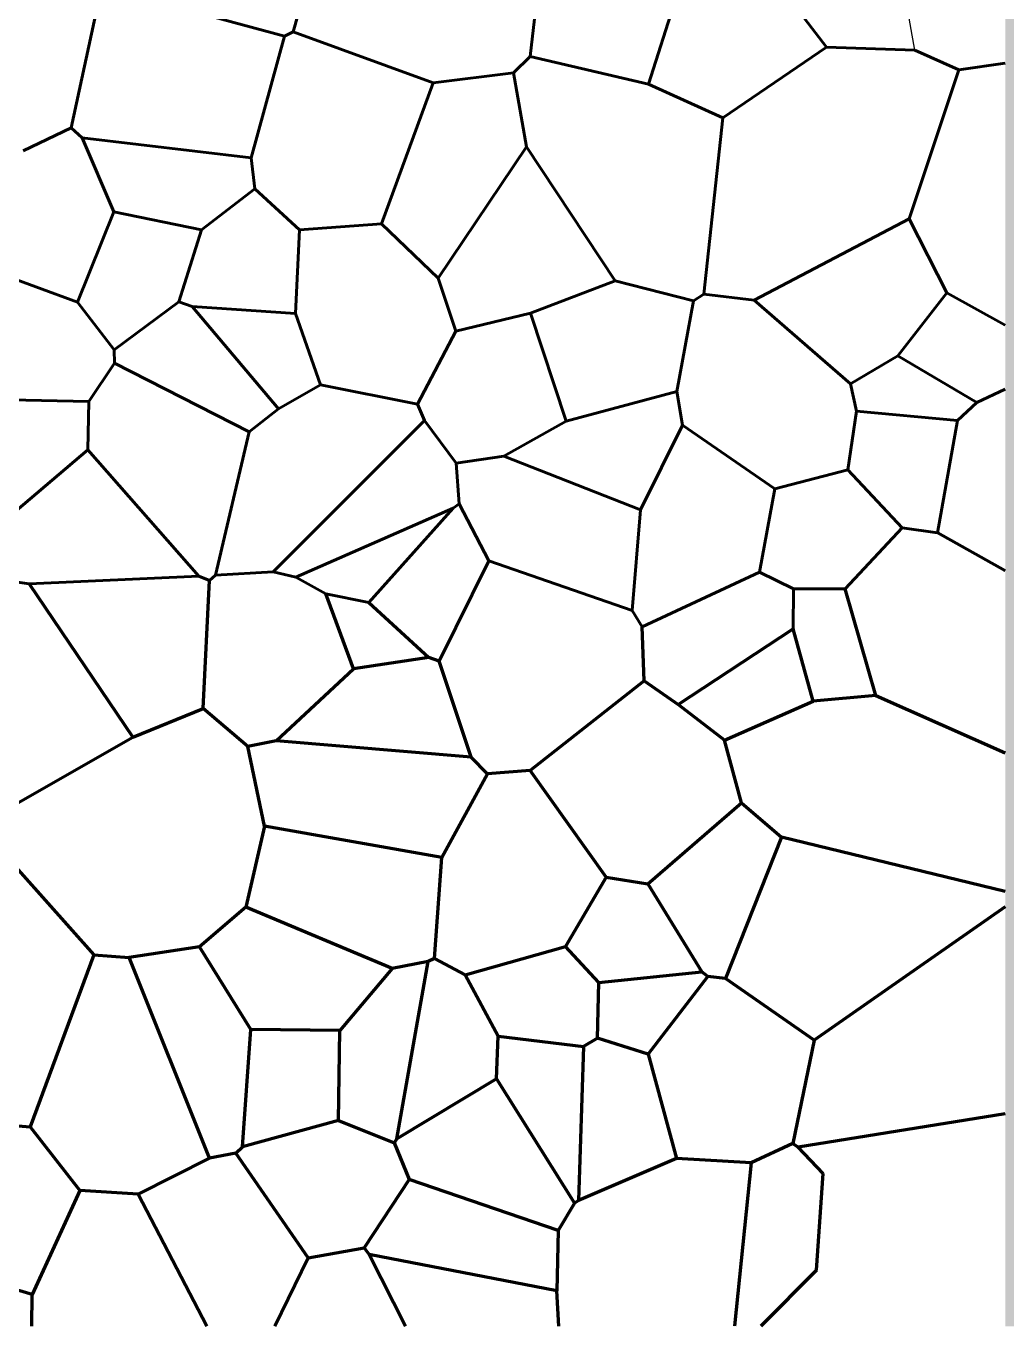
# Model space of a CAD drawing. Header units: metres. Extents: x 0 to 5000, y 0 to 2000.
# Drawn here: x 3541 to 4011, y 500 to 1122 of the extents above; entities that cross this region are included whole.
import ezdxf

# ---------------------------------------------------------------- set-up
doc = ezdxf.new("R2010")
doc.units = ezdxf.units.M

msp = doc.modelspace()

# ---------------------------------------------------------------- hatches: boundary and pattern name
at = {"layer": 'buffer'}
msp.add_hatch(color=7, dxfattribs=at).paths.add_polyline_path([(4010, 500), (4020, 500), (4020, 1500), (4010, 1500), (4010, 500)])
at = {"layer": 'throats'}
for color, points in [(3, [(3943.37, 1239.82), (3943.67, 1239.88), (3966.94, 1110.59), (3966.65, 1110.54), (3943.37, 1239.82)]), (2, [(3690.79, 1196.48), (3691.37, 1196.32), (3669.48, 1119.39), (3668.91, 1119.55), (3690.79, 1196.48)]), (2, [(3582.29, 1139.45), (3582.45, 1140.03), (3665.19, 1117.66), (3665.03, 1117.08), (3582.29, 1139.45)]), (2, [(3924.68, 1112.24), (3924.2, 1111.87), (3902.99, 1139.73), (3903.47, 1140.09), (3924.68, 1112.24)]), (2, [(3563.31, 1073.41), (3562.72, 1073.53), (3576.14, 1136.35), (3576.73, 1136.22), (3563.31, 1073.41)]), (2, [(3851.96, 1135.06), (3852.54, 1134.88), (3839.46, 1094.19), (3838.89, 1094.38), (3851.96, 1135.06)]), (2, [(3784.94, 1129.78), (3785.53, 1129.71), (3782.86, 1107.63), (3782.26, 1107.7), (3784.94, 1129.78)]), (2, [(3664.82, 1117.45), (3665.4, 1117.29), (3649.4, 1059.06), (3648.82, 1059.22), (3664.82, 1117.45)]), (2, [(3665.25, 1117.11), (3664.97, 1117.64), (3669.06, 1119.74), (3669.33, 1119.2), (3665.25, 1117.11)]), (2, [(3736.3, 1095.35), (3736.09, 1094.78), (3669.09, 1119.19), (3669.3, 1119.75), (3736.3, 1095.35)]), (2, [(3924.27, 1112.3), (3924.61, 1111.81), (3874.99, 1078.07), (3874.65, 1078.57), (3924.27, 1112.3)]), (2, [(3924.43, 1111.75), (3924.45, 1112.35), (3966.8, 1110.86), (3966.78, 1110.26), (3924.43, 1111.75)]), (2, [(3966.67, 1110.29), (3966.92, 1110.84), (3987.86, 1101.51), (3987.62, 1100.97), (3966.67, 1110.29)]), (2, [(3774.85, 1099.52), (3774.42, 1099.94), (3782.35, 1107.87), (3782.77, 1107.45), (3774.85, 1099.52)]), (2, [(3839.25, 1094.58), (3839.11, 1093.99), (3782.49, 1107.37), (3782.63, 1107.95), (3839.25, 1094.58)]), (2, [(3987.79, 1100.94), (3987.7, 1101.54), (4009.96, 1104.77), (4010.04, 1104.18), (3987.79, 1100.94)]), (2, [(3774.6, 1100.03), (3774.67, 1099.43), (3736.23, 1094.77), (3736.16, 1095.36), (3774.6, 1100.03)]), (2, [(3781.19, 1064.36), (3780.6, 1064.25), (3774.34, 1099.68), (3774.93, 1099.78), (3781.19, 1064.36)]), (2, [(3987.46, 1101.33), (3988.03, 1101.14), (3964.25, 1029.83), (3963.68, 1030.02), (3987.46, 1101.33)]), (2, [(3735.91, 1095.17), (3736.48, 1094.96), (3711.76, 1027.48), (3711.2, 1027.69), (3735.91, 1095.17)]), (2, [(3874.94, 1078.59), (3874.7, 1078.05), (3839.05, 1094.01), (3839.3, 1094.56), (3874.94, 1078.59)]), (2, [(3874.52, 1078.35), (3875.12, 1078.29), (3866.02, 993.87), (3865.42, 993.94), (3874.52, 1078.35)]), (2, [(3562.88, 1073.74), (3563.14, 1073.2), (3540.11, 1062.23), (3539.85, 1062.78), (3562.88, 1073.74)]), (2, [(3568.47, 1068.86), (3568.06, 1068.41), (3562.81, 1073.25), (3563.22, 1073.69), (3568.47, 1068.86)]), (2, [(3567.99, 1068.52), (3568.54, 1068.75), (3583.59, 1033.42), (3583.03, 1033.18), (3567.99, 1068.52)]), (2, [(3568.23, 1068.34), (3568.3, 1068.93), (3649.15, 1059.44), (3649.08, 1058.84), (3568.23, 1068.34)]), (2, [(3651.08, 1044.31), (3650.48, 1044.25), (3648.82, 1059.11), (3649.41, 1059.17), (3651.08, 1044.31)]), (2, [(3780.65, 1064.47), (3781.14, 1064.14), (3738.79, 1001.41), (3738.29, 1001.75), (3780.65, 1064.47)]), (2, [(3780.64, 1064.14), (3781.14, 1064.47), (3823.52, 1000.44), (3823.02, 1000.11), (3780.64, 1064.14)]), (2, [(3650.6, 1044.52), (3650.96, 1044.04), (3625.56, 1024.46), (3625.19, 1024.93), (3650.6, 1044.52)]), (2, [(3672.41, 1024.82), (3672, 1024.37), (3650.58, 1044.06), (3650.98, 1044.5), (3672.41, 1024.82)]), (2, [(3583.03, 1033.41), (3583.59, 1033.19), (3566.23, 990), (3565.68, 990.23), (3583.03, 1033.41)]), (2, [(3583.25, 1033.01), (3583.37, 1033.59), (3625.44, 1024.99), (3625.32, 1024.4), (3583.25, 1033.01)]), (2, [(3711.46, 1027.88), (3711.5, 1027.28), (3672.23, 1024.3), (3672.18, 1024.89), (3711.46, 1027.88)]), (2, [(3738.75, 1001.79), (3738.33, 1001.36), (3711.27, 1027.37), (3711.69, 1027.8), (3738.75, 1001.79)]), (2, [(3963.83, 1030.19), (3964.11, 1029.66), (3890.04, 990.77), (3889.76, 991.3), (3963.83, 1030.19)]), (2, [(3963.7, 1029.78), (3964.23, 1030.06), (3982.27, 994.67), (3981.73, 994.39), (3963.7, 1029.78)]), (2, [(3625.09, 1024.78), (3625.66, 1024.6), (3614.82, 990.06), (3614.25, 990.24), (3625.09, 1024.78)]), (2, [(3670.67, 984.55), (3670.07, 984.58), (3671.91, 1024.61), (3672.5, 1024.58), (3670.67, 984.55)]), (2, [(3520.83, 1006.23), (3521.03, 1006.79), (3566.06, 990.4), (3565.85, 989.83), (3520.83, 1006.23)]), (2, [(3738.26, 1001.48), (3738.83, 1001.67), (3747.29, 976.26), (3746.72, 976.07), (3738.26, 1001.48)]), (2, [(3823.16, 1000.55), (3823.37, 999.99), (3782.95, 984.55), (3782.74, 985.11), (3823.16, 1000.55)]), (2, [(3823.19, 999.98), (3823.34, 1000.56), (3860.8, 990.92), (3860.65, 990.34), (3823.19, 999.98)]), (2, [(3565.72, 989.93), (3566.19, 990.3), (3583.77, 967.43), (3583.3, 967.07), (3565.72, 989.93)]), (2, [(3614.36, 990.39), (3614.71, 989.91), (3583.71, 967.01), (3583.36, 967.49), (3614.36, 990.39)]), (2, [(3620.95, 988.26), (3620.76, 987.69), (3614.44, 989.87), (3614.63, 990.44), (3620.95, 988.26)]), (2, [(3853.08, 947.24), (3852.49, 947.35), (3860.43, 990.68), (3861.02, 990.57), (3853.08, 947.24)]), (2, [(3865.56, 994.16), (3865.89, 993.65), (3860.89, 990.38), (3860.56, 990.88), (3865.56, 994.16)]), (2, [(3865.69, 993.61), (3865.76, 994.2), (3889.94, 991.33), (3889.87, 990.73), (3865.69, 993.61)]), (2, [(3889.7, 990.8), (3890.1, 991.26), (3936.16, 951.21), (3935.76, 950.76), (3889.7, 990.8)]), (2, [(3958.84, 964.17), (3958.36, 964.54), (3981.76, 994.71), (3982.24, 994.35), (3958.84, 964.17)]), (2, [(3981.86, 994.27), (3982.15, 994.79), (4010.14, 979.39), (4009.86, 978.86), (3981.86, 994.27)]), (2, [(3662.44, 939.2), (3661.98, 938.81), (3620.63, 987.78), (3621.09, 988.17), (3662.44, 939.2)]), (2, [(3670.39, 984.86), (3670.35, 984.26), (3620.84, 987.68), (3620.88, 988.28), (3670.39, 984.86)]), (2, [(3682.58, 950.55), (3682.02, 950.35), (3670.09, 984.46), (3670.66, 984.66), (3682.58, 950.55)]), (2, [(3782.78, 985.12), (3782.92, 984.54), (3747.07, 975.87), (3746.93, 976.46), (3782.78, 985.12)]), (2, [(3782.56, 984.74), (3783.13, 984.93), (3800.17, 933.18), (3799.6, 932.99), (3782.56, 984.74)]), (2, [(3728.98, 941.09), (3728.45, 941.37), (3746.74, 976.3), (3747.27, 976.02), (3728.98, 941.09)]), (2, [(3583.91, 960.92), (3583.31, 960.91), (3583.24, 967.25), (3583.84, 967.26), (3583.91, 960.92)]), (2, [(3583.36, 961.08), (3583.86, 960.75), (3571.72, 942.41), (3571.22, 942.74), (3583.36, 961.08)]), (2, [(3648.32, 928.35), (3648.05, 927.81), (3583.48, 960.64), (3583.75, 961.18), (3648.32, 928.35)]), (2, [(3936.11, 950.72), (3935.81, 951.24), (3958.45, 964.61), (3958.75, 964.1), (3936.11, 950.72)]), (2, [(3996.54, 942.38), (3996.23, 941.87), (3958.45, 964.1), (3958.75, 964.62), (3996.54, 942.38)]), (2, [(3682.15, 950.71), (3682.45, 950.19), (3662.36, 938.74), (3662.06, 939.27), (3682.15, 950.71)]), (2, [(3728.77, 941.52), (3728.66, 940.93), (3682.24, 950.16), (3682.36, 950.75), (3728.77, 941.52)]), (2, [(3852.7, 947.59), (3852.86, 947.01), (3799.97, 932.8), (3799.81, 933.38), (3852.7, 947.59)]), (2, [(3852.48, 947.25), (3853.08, 947.35), (3855.77, 931.23), (3855.18, 931.13), (3852.48, 947.25)]), (2, [(3939.17, 938.03), (3938.59, 937.9), (3935.67, 950.92), (3936.25, 951.05), (3939.17, 938.03)]), (2, [(3996.51, 941.85), (3996.26, 942.4), (4009.88, 948.63), (4010.12, 948.08), (3996.51, 941.85)]), (2, [(3496.64, 943.72), (3496.65, 944.32), (3571.47, 942.87), (3571.46, 942.27), (3496.64, 943.72)]), (2, [(3571.29, 919.42), (3570.69, 919.44), (3571.17, 942.58), (3571.77, 942.56), (3571.29, 919.42)]), (2, [(3732.4, 933.56), (3731.85, 933.32), (3728.44, 941.11), (3728.99, 941.35), (3732.4, 933.56)]), (2, [(3996.18, 942.34), (3996.59, 941.91), (3987.35, 933.28), (3986.94, 933.72), (3996.18, 942.34)]), (2, [(3662.02, 939.24), (3662.39, 938.77), (3648.37, 927.84), (3648, 928.32), (3662.02, 939.24)]), (2, [(3938.58, 938.01), (3939.18, 937.92), (3934.96, 909.83), (3934.36, 909.92), (3938.58, 938.01)]), (2, [(3987.17, 933.8), (3987.12, 933.2), (3938.85, 937.67), (3938.91, 938.27), (3987.17, 933.8)]), (2, [(3647.89, 928.15), (3648.48, 928.01), (3632.34, 859.31), (3631.75, 859.44), (3647.89, 928.15)]), (2, [(3731.91, 933.65), (3732.33, 933.23), (3659.91, 860.77), (3659.48, 861.19), (3731.91, 933.65)]), (2, [(3747.42, 913.25), (3746.94, 912.9), (3731.88, 933.26), (3732.36, 933.62), (3747.42, 913.25)]), (2, [(3799.74, 933.35), (3800.04, 932.83), (3770.23, 916.09), (3769.93, 916.62), (3799.74, 933.35)]), (2, [(3855.21, 931.32), (3855.75, 931.05), (3835.67, 890.56), (3835.13, 890.83), (3855.21, 931.32)]), (2, [(3855.31, 930.94), (3855.65, 931.43), (3899.86, 901.05), (3899.52, 900.56), (3855.31, 930.94)]), (2, [(3986.85, 933.55), (3987.44, 933.45), (3977.82, 879.55), (3977.22, 879.66), (3986.85, 933.55)]), (2, [(3570.8, 919.66), (3571.19, 919.2), (3514.52, 871.08), (3514.13, 871.54), (3570.8, 919.66)]), (2, [(3624.32, 859.18), (3623.87, 858.78), (3570.77, 919.23), (3571.22, 919.63), (3624.32, 859.18)]), (2, [(3747.22, 912.78), (3747.14, 913.37), (3770.04, 916.65), (3770.12, 916.06), (3747.22, 912.78)]), (2, [(3769.97, 916.08), (3770.19, 916.63), (3835.51, 890.97), (3835.29, 890.41), (3769.97, 916.08)]), (2, [(3749.01, 893.6), (3748.41, 893.55), (3746.88, 913.05), (3747.48, 913.1), (3749.01, 893.6)]), (2, [(3934.58, 910.16), (3934.74, 909.58), (3899.77, 900.51), (3899.62, 901.09), (3934.58, 910.16)]), (2, [(3934.44, 909.67), (3934.88, 910.08), (3960.96, 882.35), (3960.52, 881.94), (3934.44, 909.67)]), (2, [(3899.4, 900.86), (3899.99, 900.75), (3892.76, 860.84), (3892.17, 860.94), (3899.4, 900.86)]), (2, [(3745.58, 891.73), (3745.82, 891.18), (3670.61, 858.14), (3670.36, 858.69), (3745.58, 891.73)]), (2, [(3745.48, 891.66), (3745.93, 891.26), (3705.65, 846.12), (3705.2, 846.52), (3745.48, 891.66)]), (2, [(3748.54, 893.82), (3748.88, 893.33), (3745.88, 891.21), (3745.53, 891.7), (3748.54, 893.82)]), (2, [(3748.44, 893.44), (3748.98, 893.72), (3763.07, 866.36), (3762.53, 866.08), (3748.44, 893.44)]), (2, [(3835.1, 890.72), (3835.7, 890.67), (3831.73, 842.54), (3831.13, 842.58), (3835.1, 890.72)]), (2, [(3933.6, 852.71), (3933.16, 853.12), (3960.52, 882.35), (3960.96, 881.94), (3933.6, 852.71)]), (2, [(3960.7, 881.85), (3960.79, 882.45), (3977.56, 879.9), (3977.48, 879.31), (3960.7, 881.85)]), (1, [(3977.3, 879.21), (3977.74, 880), (4010.22, 861.82), (4009.78, 861.04), (3977.3, 879.21)]), (2, [(3762.53, 866.36), (3763.07, 866.09), (3739.37, 818.21), (3738.84, 818.48), (3762.53, 866.36)]), (2, [(3831.53, 842.84), (3831.33, 842.28), (3762.7, 865.94), (3762.9, 866.51), (3831.53, 842.84)]), (2, [(3542.86, 855.64), (3542.78, 855.04), (3514.79, 858.98), (3514.87, 859.57), (3542.86, 855.64)]), (2, [(3624.08, 859.28), (3624.1, 858.68), (3542.83, 855.04), (3542.8, 855.64), (3624.08, 859.28)]), (2, [(3623.98, 858.7), (3624.21, 859.26), (3629.19, 857.19), (3628.96, 856.64), (3623.98, 858.7)]), (2, [(3629.27, 856.69), (3628.88, 857.15), (3631.85, 859.61), (3632.24, 859.14), (3629.27, 856.69)]), (2, [(3659.68, 861.28), (3659.71, 860.68), (3632.06, 859.08), (3632.03, 859.67), (3659.68, 861.28)]), (2, [(3659.62, 860.69), (3659.76, 861.27), (3670.55, 858.7), (3670.41, 858.12), (3659.62, 860.69)]), (2, [(3892.33, 861.16), (3892.59, 860.62), (3836.33, 834.51), (3836.07, 835.05), (3892.33, 861.16)]), (2, [(3892.33, 860.62), (3892.59, 861.16), (3908.82, 853.2), (3908.56, 852.66), (3892.33, 860.62)]), (1, [(3592.77, 782.1), (3592.02, 781.6), (3542.44, 855.09), (3543.19, 855.59), (3592.77, 782.1)]), (1, [(3628.63, 856.94), (3629.53, 856.9), (3626.58, 795.6), (3625.68, 795.65), (3628.63, 856.94)]), (2, [(3670.34, 858.15), (3670.63, 858.67), (3684.9, 850.76), (3684.61, 850.24), (3670.34, 858.15)]), (2, [(3908.39, 852.93), (3908.99, 852.93), (3908.86, 833.68), (3908.26, 833.68), (3908.39, 852.93)]), (2, [(3908.69, 852.63), (3908.69, 853.23), (3933.38, 853.22), (3933.38, 852.62), (3908.69, 852.63)]), (1, [(3932.95, 852.79), (3933.81, 853.04), (3948.57, 801.96), (3947.7, 801.71), (3932.95, 852.79)]), (1, [(3684.34, 850.35), (3685.18, 850.66), (3698.53, 814.82), (3697.69, 814.51), (3684.34, 850.35)]), (2, [(3684.7, 850.21), (3684.82, 850.8), (3705.48, 846.62), (3705.36, 846.03), (3684.7, 850.21)]), (1, [(3734.36, 820.39), (3733.75, 819.73), (3705.12, 845.99), (3705.73, 846.65), (3734.36, 820.39)]), (2, [(3831.18, 842.4), (3831.69, 842.72), (3836.45, 834.94), (3835.94, 834.62), (3831.18, 842.4)]), (1, [(3835.75, 834.76), (3836.65, 834.8), (3837.69, 808.81), (3836.79, 808.78), (3835.75, 834.76)]), (1, [(3908.31, 834.06), (3908.81, 833.3), (3853.74, 797.23), (3853.25, 797.98), (3908.31, 834.06)]), (1, [(3908.13, 833.56), (3908.99, 833.8), (3918.57, 799.2), (3917.7, 798.96), (3908.13, 833.56)]), (1, [(3698.18, 814.22), (3698.05, 815.11), (3733.99, 820.51), (3734.12, 819.62), (3698.18, 814.22)]), (1, [(3733.91, 819.63), (3734.2, 820.49), (3739.25, 818.77), (3738.96, 817.92), (3733.91, 819.63)]), (1, [(3738.68, 818.2), (3739.53, 818.48), (3754.78, 772.44), (3753.92, 772.16), (3738.68, 818.2)]), (1, [(3697.81, 815), (3698.42, 814.34), (3661.4, 779.89), (3660.79, 780.55), (3697.81, 815)]), (1, [(3782.94, 765.52), (3782.38, 766.23), (3836.96, 809.15), (3837.52, 808.44), (3782.94, 765.52)]), (1, [(3853.75, 797.98), (3853.24, 797.24), (3836.99, 808.42), (3837.5, 809.16), (3853.75, 797.98)]), (1, [(3853.22, 797.25), (3853.77, 797.96), (3875.84, 780.77), (3875.29, 780.06), (3853.22, 797.25)]), (1, [(3917.95, 799.49), (3918.31, 798.66), (3875.75, 780), (3875.39, 780.83), (3917.95, 799.49)]), (1, [(3918.17, 798.63), (3918.09, 799.52), (3948.09, 802.28), (3948.18, 801.39), (3918.17, 798.63)]), (1, [(4010.18, 774.89), (4009.82, 774.06), (3947.95, 801.42), (3948.32, 802.25), (4010.18, 774.89)]), (1, [(3625.96, 796.04), (3626.3, 795.21), (3592.57, 781.43), (3592.23, 782.27), (3625.96, 796.04)]), (1, [(3625.83, 795.28), (3626.42, 795.97), (3647.85, 777.71), (3647.26, 777.02), (3625.83, 795.28)]), (1, [(3592.17, 782.24), (3592.62, 781.46), (3533.52, 747.71), (3533.07, 748.49), (3592.17, 782.24)]), (1, [(3647.65, 776.93), (3647.46, 777.81), (3661, 780.66), (3661.19, 779.78), (3647.65, 776.93)]), (1, [(3661.06, 779.78), (3661.13, 780.67), (3754.39, 772.75), (3754.31, 771.85), (3661.06, 779.78)]), (1, [(3875.13, 780.3), (3876, 780.54), (3884.26, 750.63), (3883.39, 750.4), (3875.13, 780.3)]), (1, [(3647.11, 777.28), (3648, 777.46), (3655.83, 739.43), (3654.95, 739.24), (3647.11, 777.28)]), (1, [(3754.03, 771.98), (3754.67, 772.62), (3762.53, 764.74), (3761.89, 764.11), (3754.03, 771.98)]), (1, [(3762.24, 763.98), (3762.18, 764.88), (3782.63, 766.33), (3782.69, 765.43), (3762.24, 763.98)]), (1, [(3782.29, 765.62), (3783.03, 766.14), (3819.34, 715.19), (3818.61, 714.67), (3782.29, 765.62)]), (1, [(3761.82, 764.64), (3762.61, 764.21), (3740.75, 724.06), (3739.96, 724.49), (3761.82, 764.64)]), (1, [(3883.53, 750.86), (3884.12, 750.17), (3839.22, 711.44), (3838.63, 712.12), (3883.53, 750.86)]), (1, [(3903.26, 734.38), (3902.68, 733.7), (3883.53, 750.17), (3884.12, 750.86), (3903.26, 734.38)]), (1, [(3647.02, 700.48), (3646.14, 700.68), (3654.95, 739.44), (3655.83, 739.24), (3647.02, 700.48)]), (1, [(3655.31, 738.89), (3655.47, 739.78), (3740.43, 724.72), (3740.28, 723.84), (3655.31, 738.89)]), (1, [(3574.1, 678.09), (3573.43, 677.49), (3526.79, 729.83), (3527.46, 730.43), (3574.1, 678.09)]), (1, [(3876.52, 666.25), (3875.68, 666.58), (3902.55, 734.2), (3903.39, 733.87), (3876.52, 666.25)]), (1, [(3902.86, 733.6), (3903.08, 734.47), (4010.11, 708.55), (4009.89, 707.68), (3902.86, 733.6)]), (1, [(3739.91, 724.31), (3740.8, 724.25), (3737.35, 675.97), (3736.45, 676.03), (3739.91, 724.31)]), (1, [(3800, 681.44), (3799.22, 681.9), (3818.59, 715.16), (3819.36, 714.7), (3800, 681.44)]), (1, [(3839, 712.22), (3838.86, 711.33), (3818.9, 714.48), (3819.04, 715.37), (3839, 712.22)]), (1, [(3865.14, 669.82), (3864.37, 669.35), (3838.54, 711.54), (3839.31, 712.01), (3865.14, 669.82)]), (1, [(3624.58, 681.22), (3624, 681.9), (3646.29, 700.92), (3646.87, 700.24), (3624.58, 681.22)]), (1, [(3646.41, 700.17), (3646.76, 700.99), (3716.69, 671.64), (3716.34, 670.81), (3646.41, 700.17)]), (1, [(3918.81, 636.54), (3918.3, 637.28), (4009.74, 701.08), (4010.26, 700.34), (3918.81, 636.54)]), (1, [(3590.79, 675.96), (3590.66, 676.85), (3624.22, 682), (3624.36, 681.11), (3590.79, 675.96)]), (1, [(3623.91, 681.32), (3624.67, 681.8), (3649.25, 642.24), (3648.48, 641.76), (3623.91, 681.32)]), (1, [(3799.49, 682.1), (3799.73, 681.24), (3751.68, 667.71), (3751.44, 668.58), (3799.49, 682.1)]), (1, [(3799.28, 681.36), (3799.94, 681.98), (3815.89, 664.89), (3815.23, 664.28), (3799.28, 681.36)]), (1, [(3543.75, 595.29), (3542.91, 595.6), (3573.34, 677.94), (3574.19, 677.63), (3543.75, 595.29)]), (1, [(3590.76, 676.86), (3590.69, 675.96), (3573.73, 677.34), (3573.8, 678.23), (3590.76, 676.86)]), (1, [(3590.31, 676.24), (3591.14, 676.57), (3629.58, 580.62), (3628.74, 580.29), (3590.31, 676.24)]), (1, [(3716.6, 670.78), (3716.43, 671.67), (3733.68, 674.97), (3733.85, 674.08), (3716.6, 670.78)]), (1, [(3733.32, 674.6), (3734.21, 674.45), (3719.31, 589.67), (3718.42, 589.82), (3733.32, 674.6)]), (1, [(3733.96, 674.12), (3733.57, 674.93), (3736.71, 676.41), (3737.09, 675.59), (3733.96, 674.12)]), (1, [(3751.77, 668.54), (3751.35, 667.75), (3736.69, 675.6), (3737.12, 676.4), (3751.77, 668.54)]), (1, [(3691.87, 641.22), (3691.18, 641.8), (3716.17, 671.51), (3716.86, 670.94), (3691.87, 641.22)]), (1, [(3751.16, 667.93), (3751.96, 668.35), (3767.65, 639), (3766.86, 638.58), (3751.16, 667.93)]), (1, [(3864.71, 670.04), (3864.8, 669.14), (3815.61, 664.14), (3815.52, 665.04), (3864.71, 670.04)]), (1, [(3867.29, 667.73), (3868.01, 667.18), (3839.49, 629.88), (3838.78, 630.42), (3867.29, 667.73)]), (1, [(3864.49, 669.23), (3865.02, 669.95), (3867.92, 667.82), (3867.38, 667.09), (3864.49, 669.23)]), (1, [(3867.6, 667.01), (3867.71, 667.9), (3876.16, 666.86), (3876.05, 665.97), (3867.6, 667.01)]), (1, [(3875.84, 666.04), (3876.36, 666.78), (3918.81, 637.28), (3918.3, 636.54), (3875.84, 666.04)]), (1, [(3815.11, 664.6), (3816.01, 664.58), (3815.3, 637.92), (3814.4, 637.94), (3815.11, 664.6)]), (1, [(3648.42, 642.03), (3649.32, 641.97), (3645.39, 585.89), (3644.49, 585.95), (3648.42, 642.03)]), (1, [(3648.86, 641.55), (3648.87, 642.45), (3691.53, 641.96), (3691.52, 641.06), (3648.86, 641.55)]), (1, [(3691.08, 641.51), (3691.98, 641.5), (3691.26, 598.43), (3690.37, 598.45), (3691.08, 641.51)]), (1, [(3766.8, 638.81), (3767.7, 638.77), (3766.89, 618.39), (3765.99, 618.43), (3766.8, 638.81)]), (1, [(3808.16, 634.4), (3808.05, 633.51), (3767.2, 638.34), (3767.31, 639.24), (3808.16, 634.4)]), (1, [(3808.34, 633.57), (3807.88, 634.34), (3814.62, 638.32), (3815.08, 637.54), (3808.34, 633.57)]), (1, [(3814.71, 637.5), (3814.99, 638.36), (3839.27, 630.58), (3839, 629.72), (3814.71, 637.5)]), (1, [(3908.79, 587.45), (3907.9, 587.63), (3918.12, 637), (3919, 636.82), (3908.79, 587.45)]), (1, [(3806.18, 560.22), (3805.28, 560.24), (3807.66, 633.97), (3808.56, 633.94), (3806.18, 560.22)]), (1, [(3853.13, 580.34), (3852.26, 580.11), (3838.7, 630.03), (3839.57, 630.27), (3853.13, 580.34)]), (1, [(3719.1, 589.36), (3718.64, 590.13), (3766.21, 618.8), (3766.67, 618.02), (3719.1, 589.36)]), (1, [(3804.18, 559.09), (3803.42, 558.61), (3766.06, 618.17), (3766.82, 618.65), (3804.18, 559.09)]), (1, [(3543.37, 595.89), (3543.29, 594.99), (3507.81, 597.95), (3507.88, 598.85), (3543.37, 595.89)]), (1, [(3645.06, 585.48), (3644.82, 586.35), (3690.7, 598.87), (3690.93, 598), (3645.06, 585.48)]), (1, [(3717.64, 588.29), (3717.31, 587.46), (3690.65, 598.02), (3690.98, 598.86), (3717.64, 588.29)]), (1, [(3910.88, 585.36), (3910.74, 586.25), (4009.93, 602.06), (4010.07, 601.17), (3910.88, 585.36)]), (1, [(3567.47, 565.32), (3566.76, 564.77), (3542.98, 595.16), (3543.69, 595.72), (3567.47, 565.32)]), (1, [(3644.62, 586.24), (3645.26, 585.6), (3642.14, 582.49), (3641.5, 583.12), (3644.62, 586.24)]), (1, [(3725.05, 570.42), (3724.22, 570.09), (3717.06, 587.7), (3717.89, 588.04), (3725.05, 570.42)]), (1, [(3717.83, 587.61), (3717.11, 588.14), (3718.51, 590.02), (3719.23, 589.48), (3717.83, 587.61)]), (1, [(3888.54, 577.8), (3888.16, 578.62), (3908.15, 587.95), (3908.53, 587.14), (3888.54, 577.8)]), (1, [(3911.07, 586.17), (3910.55, 585.44), (3908.09, 587.18), (3908.6, 587.91), (3911.07, 586.17)]), (1, [(3910.48, 585.49), (3911.14, 586.11), (3923.12, 573.46), (3922.47, 572.84), (3910.48, 585.49)]), (1, [(3595.16, 562.86), (3594.75, 563.66), (3628.96, 580.86), (3629.36, 580.05), (3595.16, 562.86)]), (1, [(3629.24, 580.01), (3629.08, 580.9), (3641.74, 583.25), (3641.9, 582.36), (3629.24, 580.01)]), (1, [(3641.45, 582.55), (3642.19, 583.06), (3676.81, 532.96), (3676.07, 532.45), (3641.45, 582.55)]), (1, [(3805.91, 559.82), (3805.56, 560.64), (3852.52, 580.64), (3852.87, 579.81), (3805.91, 559.82)]), (1, [(3852.67, 579.78), (3852.72, 580.68), (3888.37, 578.66), (3888.32, 577.76), (3852.67, 579.78)]), (1, [(3880.85, 499.95), (3879.96, 500.05), (3887.9, 578.26), (3888.8, 578.16), (3880.85, 499.95)]), (1, [(3922.35, 573.18), (3923.24, 573.12), (3920.06, 526.85), (3919.16, 526.91), (3922.35, 573.18)]), (1, [(3703.53, 537.24), (3702.78, 537.74), (3724.26, 570.5), (3725.01, 570.01), (3703.53, 537.24)]), (1, [(3724.49, 569.83), (3724.78, 570.68), (3796.2, 546.34), (3795.91, 545.49), (3724.49, 569.83)]), (1, [(3544.66, 515.04), (3543.84, 515.41), (3566.7, 565.23), (3567.52, 564.86), (3544.66, 515.04)]), (1, [(3567.08, 564.6), (3567.14, 565.49), (3594.99, 563.71), (3594.93, 562.81), (3567.08, 564.6)]), (1, [(3628.3, 500.21), (3627.5, 499.79), (3594.56, 563.05), (3595.36, 563.47), (3628.3, 500.21)]), (1, [(3804.07, 558.49), (3803.54, 559.22), (3805.47, 560.6), (3805.99, 559.86), (3804.07, 558.49)]), (1, [(3796.44, 545.68), (3795.67, 546.15), (3803.42, 559.08), (3804.19, 558.62), (3796.44, 545.68)]), (1, [(3795.78, 517.03), (3794.88, 517.05), (3795.6, 545.93), (3796.5, 545.9), (3795.78, 517.03)]), (1, [(3703.08, 537.93), (3703.24, 537.05), (3676.52, 532.27), (3676.36, 533.15), (3703.08, 537.93)]), (1, [(3705.91, 534.68), (3705.2, 534.13), (3702.8, 537.22), (3703.51, 537.77), (3705.91, 534.68)]), (1, [(3486.02, 531.68), (3486.28, 532.54), (3544.38, 515.66), (3544.13, 514.79), (3486.02, 531.68)]), (1, [(3660.78, 499.8), (3659.97, 500.2), (3676.04, 532.91), (3676.85, 532.51), (3660.78, 499.8)]), (1, [(3705.15, 534.2), (3705.95, 534.6), (3723.39, 500.2), (3722.59, 499.8), (3705.15, 534.2)]), (1, [(3705.47, 533.96), (3705.64, 534.84), (3795.42, 517.48), (3795.25, 516.6), (3705.47, 533.96)]), (1, [(3893.37, 499.68), (3892.73, 500.32), (3919.29, 527.2), (3919.93, 526.57), (3893.37, 499.68)]), (1, [(3794.88, 517.01), (3795.78, 517.07), (3796.85, 500.03), (3795.96, 499.97), (3794.88, 517.01)]), (1, [(3543.8, 515.23), (3544.7, 515.22), (3544.59, 500), (3543.69, 500), (3543.8, 515.23)])]:
    msp.add_hatch(color=color, dxfattribs=at).paths.add_polyline_path(points)

# ---------------------------------------------------------------- linework, layer by layer
at = {"layer": 'junctions'}
for centre, radius in [((3665.11, 1117.37), 0.3), ((3669.19, 1119.47), 0.3), ((3924.44, 1112.05), 0.3), ((3966.79, 1110.56), 0.3), ((3782.56, 1107.66), 0.3), ((3774.63, 1099.73), 0.3), ((3987.74, 1101.24), 0.3), ((3736.2, 1095.06), 0.3), ((3839.18, 1094.29), 0.3), ((3874.82, 1078.32), 0.3), ((3563.01, 1073.47), 0.3), ((3568.27, 1068.63), 0.3), ((3780.89, 1064.31), 0.3), ((3649.11, 1059.14), 0.3), ((3650.78, 1044.28), 0.3), ((3583.31, 1033.3), 0.3), ((3711.48, 1027.58), 0.3), ((3963.97, 1029.92), 0.3), ((3625.38, 1024.69), 0.3), ((3672.21, 1024.6), 0.3), ((3738.54, 1001.58), 0.3), ((3823.27, 1000.27), 0.3), ((3565.95, 990.12), 0.3), ((3614.54, 990.15), 0.3), ((3860.72, 990.63), 0.3), ((3865.72, 993.91), 0.3), ((3889.9, 991.03), 0.3), ((3982, 994.53), 0.3), ((3620.86, 987.98), 0.3), ((3670.37, 984.56), 0.3), ((3782.85, 984.83), 0.3), ((3747, 976.16), 0.3), ((3583.54, 967.25), 0.3), ((3583.61, 960.91), 0.3), ((3958.6, 964.36), 0.3), ((3682.3, 950.45), 0.3), ((3852.78, 947.3), 0.3), ((3935.96, 950.98), 0.3), ((3571.47, 942.57), 0.3), ((3728.72, 941.23), 0.3), ((3996.38, 942.12), 0.3), ((3662.21, 939), 0.3), ((3938.88, 937.97), 0.3), ((3987.14, 933.5), 0.3), ((3648.19, 928.08), 0.3), ((3732.12, 933.44), 0.3), ((3799.89, 933.09), 0.3), ((3855.48, 931.18), 0.3), ((3570.99, 919.43), 0.3), ((3770.08, 916.35), 0.3), ((3747.18, 913.08), 0.3), ((3934.66, 909.87), 0.3), ((3899.69, 900.8), 0.3), ((3745.7, 891.46), 0.3), ((3748.71, 893.58), 0.3), ((3835.4, 890.69), 0.3), ((3960.74, 882.15), 0.3), ((3977.52, 879.61), 0.45), ((3762.8, 866.22), 0.3), ((3624.09, 858.98), 0.3), ((3632.05, 859.37), 0.3), ((3659.69, 860.98), 0.3), ((3892.46, 860.89), 0.3), ((3542.82, 855.34), 0.45), ((3629.08, 856.92), 0.45), ((3670.48, 858.41), 0.3), ((3908.69, 852.93), 0.3), ((3933.38, 852.92), 0.45), ((3684.76, 850.5), 0.45), ((3705.42, 846.32), 0.45), ((3831.43, 842.56), 0.3), ((3836.2, 834.78), 0.45), ((3908.56, 833.68), 0.45), ((3734.05, 820.06), 0.45), ((3739.11, 818.34), 0.45), ((3698.11, 814.67), 0.45), ((3837.24, 808.79), 0.45), ((3853.49, 797.61), 0.45), ((3918.13, 799.08), 0.45), ((3948.13, 801.84), 0.45), ((3626.13, 795.62), 0.45), ((3592.4, 781.85), 0.45), ((3661.09, 780.22), 0.45), ((3875.57, 780.42), 0.45), ((3647.56, 777.37), 0.45), ((3754.35, 772.3), 0.45), ((3782.66, 765.88), 0.45), ((3762.21, 764.43), 0.45), ((3883.82, 750.52), 0.45), ((3655.39, 739.34), 0.45), ((3902.97, 734.04), 0.45), ((3740.35, 724.28), 0.45), ((3818.97, 714.93), 0.45), ((3838.93, 711.78), 0.45), ((3646.58, 700.58), 0.45), ((3624.29, 681.56), 0.45), ((3799.61, 681.67), 0.45), ((3573.77, 677.79), 0.45), ((3590.72, 676.41), 0.45), ((3733.77, 674.52), 0.45), ((3736.9, 676), 0.45), ((3716.51, 671.23), 0.45), ((3751.56, 668.14), 0.45), ((3864.76, 669.59), 0.45), ((3867.65, 667.45), 0.45), ((3876.1, 666.41), 0.45), ((3815.56, 664.59), 0.45), ((3648.87, 642), 0.45), ((3691.53, 641.51), 0.45), ((3767.25, 638.79), 0.45), ((3814.85, 637.93), 0.45), ((3918.56, 636.91), 0.45), ((3808.11, 633.96), 0.45), ((3839.13, 630.15), 0.45), ((3766.44, 618.41), 0.45), ((3690.81, 598.44), 0.45), ((3543.33, 595.44), 0.45), ((3644.94, 585.92), 0.45), ((3717.47, 587.87), 0.45), ((3718.87, 589.75), 0.45), ((3908.34, 587.54), 0.45), ((3910.81, 585.8), 0.45), ((3629.16, 580.45), 0.45), ((3641.82, 582.8), 0.45), ((3852.69, 580.23), 0.45), ((3888.35, 578.21), 0.45), ((3724.63, 570.25), 0.45), ((3567.11, 565.05), 0.45), ((3594.96, 563.26), 0.45), ((3805.73, 560.23), 0.45), ((3803.8, 558.85), 0.45), ((3796.05, 545.91), 0.45), ((3703.16, 537.49), 0.45), ((3676.44, 532.71), 0.45), ((3705.55, 534.4), 0.45), ((3795.33, 517.04), 0.45), ((3544.25, 515.23), 0.45)]:
    msp.add_circle(centre, radius, dxfattribs=at)
at = {"layer": 'throat_lines', "color": 3, "lineweight": 30}
msp.add_line((3966.79, 1110.56), (3943.52, 1239.85), dxfattribs=at)
at = {"layer": 'throat_lines', "color": 2, "lineweight": 60}
for p, q in [((3669.19, 1119.47), (3691.08, 1196.4)), ((3665.11, 1117.37), (3582.37, 1139.74)), ((3903.23, 1139.91), (3924.44, 1112.05)), ((3576.44, 1136.29), (3563.01, 1073.47)), ((3839.18, 1094.29), (3852.25, 1134.97)), ((3782.56, 1107.66), (3785.24, 1129.75)), ((3649.11, 1059.14), (3665.11, 1117.37)), ((3669.19, 1119.47), (3665.11, 1117.37)), ((3669.19, 1119.47), (3736.2, 1095.06)), ((3874.82, 1078.32), (3924.44, 1112.05)), ((3966.79, 1110.56), (3924.44, 1112.05)), ((3987.74, 1101.24), (3966.79, 1110.56)), ((3782.56, 1107.66), (3774.63, 1099.73)), ((3782.56, 1107.66), (3839.18, 1094.29)), ((4010, 1104.47), (3987.74, 1101.24)), ((3736.2, 1095.06), (3774.63, 1099.73)), ((3774.63, 1099.73), (3780.89, 1064.31)), ((3963.97, 1029.92), (3987.74, 1101.24)), ((3711.48, 1027.58), (3736.2, 1095.06)), ((3839.18, 1094.29), (3874.82, 1078.32)), ((3865.72, 993.91), (3874.82, 1078.32)), ((3539.98, 1062.5), (3563.01, 1073.47)), ((3563.01, 1073.47), (3568.27, 1068.63)), ((3649.11, 1059.14), (3568.27, 1068.63)), ((3583.31, 1033.3), (3568.27, 1068.63)), ((3649.11, 1059.14), (3650.78, 1044.28)), ((3738.54, 1001.58), (3780.89, 1064.31)), ((3823.27, 1000.27), (3780.89, 1064.31)), ((3625.38, 1024.69), (3650.78, 1044.28)), ((3650.78, 1044.28), (3672.21, 1024.6)), ((3565.95, 990.12), (3583.31, 1033.3)), ((3625.38, 1024.69), (3583.31, 1033.3)), ((3672.21, 1024.6), (3711.48, 1027.58)), ((3711.48, 1027.58), (3738.54, 1001.58)), ((3889.9, 991.03), (3963.97, 1029.92)), ((3982, 994.53), (3963.97, 1029.92)), ((3614.54, 990.15), (3625.38, 1024.69)), ((3672.21, 1024.6), (3670.37, 984.56)), ((3565.95, 990.12), (3520.93, 1006.51)), ((3747, 976.16), (3738.54, 1001.58)), ((3782.85, 984.83), (3823.27, 1000.27)), ((3860.72, 990.63), (3823.27, 1000.27)), ((3583.54, 967.25), (3565.95, 990.12)), ((3583.54, 967.25), (3614.54, 990.15)), ((3614.54, 990.15), (3620.86, 987.98)), ((3860.72, 990.63), (3852.78, 947.3)), ((3860.72, 990.63), (3865.72, 993.91)), ((3889.9, 991.03), (3865.72, 993.91)), ((3935.96, 950.98), (3889.9, 991.03)), ((3982, 994.53), (3958.6, 964.36)), ((4010, 979.12), (3982, 994.53)), ((3620.86, 987.98), (3670.37, 984.56)), ((3620.86, 987.98), (3662.21, 939)), ((3670.37, 984.56), (3682.3, 950.45)), ((3747, 976.16), (3782.85, 984.83)), ((3799.89, 933.09), (3782.85, 984.83)), ((3747, 976.16), (3728.72, 941.23)), ((3583.54, 967.25), (3583.61, 960.91)), ((3571.47, 942.57), (3583.61, 960.91)), ((3583.61, 960.91), (3648.19, 928.08)), ((3958.6, 964.36), (3935.96, 950.98)), ((3958.6, 964.36), (3996.38, 942.12)), ((3662.21, 939), (3682.3, 950.45)), ((3682.3, 950.45), (3728.72, 941.23)), ((3799.89, 933.09), (3852.78, 947.3)), ((3855.48, 931.18), (3852.78, 947.3)), ((3935.96, 950.98), (3938.88, 937.97)), ((4010, 948.35), (3996.38, 942.12)), ((3571.47, 942.57), (3496.65, 944.02)), ((3571.47, 942.57), (3570.99, 919.43)), ((3728.72, 941.23), (3732.12, 933.44)), ((3987.14, 933.5), (3996.38, 942.12)), ((3648.19, 928.08), (3662.21, 939)), ((3934.66, 909.87), (3938.88, 937.97)), ((3938.88, 937.97), (3987.14, 933.5)), ((3632.05, 859.37), (3648.19, 928.08)), ((3659.69, 860.98), (3732.12, 933.44)), ((3732.12, 933.44), (3747.18, 913.08)), ((3770.08, 916.35), (3799.89, 933.09)), ((3835.4, 890.69), (3855.48, 931.18)), ((3899.69, 900.8), (3855.48, 931.18)), ((3977.52, 879.61), (3987.14, 933.5)), ((3514.33, 871.31), (3570.99, 919.43)), ((3570.99, 919.43), (3624.09, 858.98)), ((3770.08, 916.35), (3747.18, 913.08)), ((3835.4, 890.69), (3770.08, 916.35)), ((3747.18, 913.08), (3748.71, 893.58)), ((3899.69, 900.8), (3934.66, 909.87)), ((3960.74, 882.15), (3934.66, 909.87)), ((3892.46, 860.89), (3899.69, 900.8)), ((3670.48, 858.41), (3745.7, 891.46)), ((3705.42, 846.32), (3745.7, 891.46)), ((3745.7, 891.46), (3748.71, 893.58)), ((3762.8, 866.22), (3748.71, 893.58)), ((3831.43, 842.56), (3835.4, 890.69)), ((3960.74, 882.15), (3933.38, 852.92)), ((3977.52, 879.61), (3960.74, 882.15)), ((3739.11, 818.34), (3762.8, 866.22)), ((3762.8, 866.22), (3831.43, 842.56)), ((3514.83, 859.28), (3542.82, 855.34)), ((3632.05, 859.37), (3629.08, 856.92)), ((3632.05, 859.37), (3659.69, 860.98)), ((3670.48, 858.41), (3659.69, 860.98)), ((3836.2, 834.78), (3892.46, 860.89)), ((3908.69, 852.93), (3892.46, 860.89)), ((3542.82, 855.34), (3624.09, 858.98)), ((3629.08, 856.92), (3624.09, 858.98)), ((3684.76, 850.5), (3670.48, 858.41)), ((3908.56, 833.68), (3908.69, 852.93)), ((3933.38, 852.92), (3908.69, 852.93)), ((3705.42, 846.32), (3684.76, 850.5)), ((3836.2, 834.78), (3831.43, 842.56))]:
    msp.add_line(p, q, dxfattribs=at)
at = {"layer": 'throat_lines', "color": 1, "lineweight": 90}
for p, q in [((4010, 861.43), (3977.52, 879.61)), ((3542.82, 855.34), (3592.4, 781.85)), ((3626.13, 795.62), (3629.08, 856.92)), ((3948.13, 801.84), (3933.38, 852.92)), ((3698.11, 814.67), (3684.76, 850.5)), ((3705.42, 846.32), (3734.05, 820.06)), ((3837.24, 808.79), (3836.2, 834.78)), ((3853.49, 797.61), (3908.56, 833.68)), ((3918.13, 799.08), (3908.56, 833.68)), ((3734.05, 820.06), (3698.11, 814.67)), ((3739.11, 818.34), (3734.05, 820.06)), ((3754.35, 772.3), (3739.11, 818.34)), ((3661.09, 780.22), (3698.11, 814.67)), ((3837.24, 808.79), (3782.66, 765.88)), ((3837.24, 808.79), (3853.49, 797.61)), ((3875.57, 780.42), (3853.49, 797.61)), ((3875.57, 780.42), (3918.13, 799.08)), ((3948.13, 801.84), (3918.13, 799.08)), ((3948.13, 801.84), (4010, 774.47)), ((3592.4, 781.85), (3626.13, 795.62)), ((3647.56, 777.37), (3626.13, 795.62)), ((3533.29, 748.1), (3592.4, 781.85)), ((3661.09, 780.22), (3647.56, 777.37)), ((3754.35, 772.3), (3661.09, 780.22)), ((3883.82, 750.52), (3875.57, 780.42)), ((3655.39, 739.34), (3647.56, 777.37)), ((3762.21, 764.43), (3754.35, 772.3)), ((3782.66, 765.88), (3762.21, 764.43)), ((3818.97, 714.93), (3782.66, 765.88)), ((3740.35, 724.28), (3762.21, 764.43)), ((3838.93, 711.78), (3883.82, 750.52)), ((3883.82, 750.52), (3902.97, 734.04)), ((3655.39, 739.34), (3646.58, 700.58)), ((3740.35, 724.28), (3655.39, 739.34)), ((3527.12, 730.13), (3573.77, 677.79)), ((3902.97, 734.04), (3876.1, 666.41)), ((4010, 708.12), (3902.97, 734.04)), ((3736.9, 676), (3740.35, 724.28)), ((3818.97, 714.93), (3799.61, 681.67)), ((3818.97, 714.93), (3838.93, 711.78)), ((3838.93, 711.78), (3864.76, 669.59)), ((3646.58, 700.58), (3624.29, 681.56)), ((3716.51, 671.23), (3646.58, 700.58)), ((4010, 700.71), (3918.56, 636.91)), ((3624.29, 681.56), (3590.72, 676.41)), ((3648.87, 642), (3624.29, 681.56)), ((3751.56, 668.14), (3799.61, 681.67)), ((3815.56, 664.59), (3799.61, 681.67)), ((3573.77, 677.79), (3543.33, 595.44)), ((3573.77, 677.79), (3590.72, 676.41)), ((3629.16, 580.45), (3590.72, 676.41)), ((3733.77, 674.52), (3716.51, 671.23)), ((3718.87, 589.75), (3733.77, 674.52)), ((3736.9, 676), (3733.77, 674.52)), ((3736.9, 676), (3751.56, 668.14)), ((3716.51, 671.23), (3691.53, 641.51)), ((3767.25, 638.79), (3751.56, 668.14)), ((3815.56, 664.59), (3864.76, 669.59)), ((3839.13, 630.15), (3867.65, 667.45)), ((3867.65, 667.45), (3864.76, 669.59)), ((3876.1, 666.41), (3867.65, 667.45)), ((3918.56, 636.91), (3876.1, 666.41)), ((3814.85, 637.93), (3815.56, 664.59)), ((3644.94, 585.92), (3648.87, 642)), ((3691.53, 641.51), (3648.87, 642)), ((3690.81, 598.44), (3691.53, 641.51)), ((3766.44, 618.41), (3767.25, 638.79)), ((3767.25, 638.79), (3808.11, 633.96)), ((3814.85, 637.93), (3808.11, 633.96)), ((3839.13, 630.15), (3814.85, 637.93)), ((3918.56, 636.91), (3908.34, 587.54)), ((3808.11, 633.96), (3805.73, 560.23)), ((3839.13, 630.15), (3852.69, 580.23)), ((3766.44, 618.41), (3718.87, 589.75)), ((3766.44, 618.41), (3803.8, 558.85)), ((3507.84, 598.4), (3543.33, 595.44)), ((3690.81, 598.44), (3644.94, 585.92)), ((3690.81, 598.44), (3717.47, 587.87)), ((4010, 601.62), (3910.81, 585.8)), ((3543.33, 595.44), (3567.11, 565.05)), ((3641.82, 582.8), (3644.94, 585.92)), ((3718.87, 589.75), (3717.47, 587.87)), ((3717.47, 587.87), (3724.63, 570.25)), ((3908.34, 587.54), (3888.35, 578.21)), ((3908.34, 587.54), (3910.81, 585.8)), ((3922.8, 573.15), (3910.81, 585.8)), ((3629.16, 580.45), (3594.96, 563.26)), ((3641.82, 582.8), (3629.16, 580.45)), ((3676.44, 532.71), (3641.82, 582.8)), ((3852.69, 580.23), (3805.73, 560.23)), ((3888.35, 578.21), (3852.69, 580.23)), ((3888.35, 578.21), (3880.4, 500)), ((3919.61, 526.88), (3922.8, 573.15)), ((3724.63, 570.25), (3703.16, 537.49)), ((3796.05, 545.91), (3724.63, 570.25)), ((3567.11, 565.05), (3544.25, 515.23)), ((3594.96, 563.26), (3567.11, 565.05)), ((3594.96, 563.26), (3627.9, 500)), ((3803.8, 558.85), (3796.05, 545.91)), ((3805.73, 560.23), (3803.8, 558.85)), ((3796.05, 545.91), (3795.33, 517.04)), ((3676.44, 532.71), (3703.16, 537.49)), ((3703.16, 537.49), (3705.55, 534.4)), ((3544.25, 515.23), (3486.15, 532.11)), ((3676.44, 532.71), (3660.38, 500)), ((3795.33, 517.04), (3705.55, 534.4)), ((3722.99, 500), (3705.55, 534.4)), ((3919.61, 526.88), (3893.05, 500)), ((3796.4, 500), (3795.33, 517.04)), ((3544.14, 500), (3544.25, 515.23))]:
    msp.add_line(p, q, dxfattribs=at)

doc.saveas('drawing.dxf')
